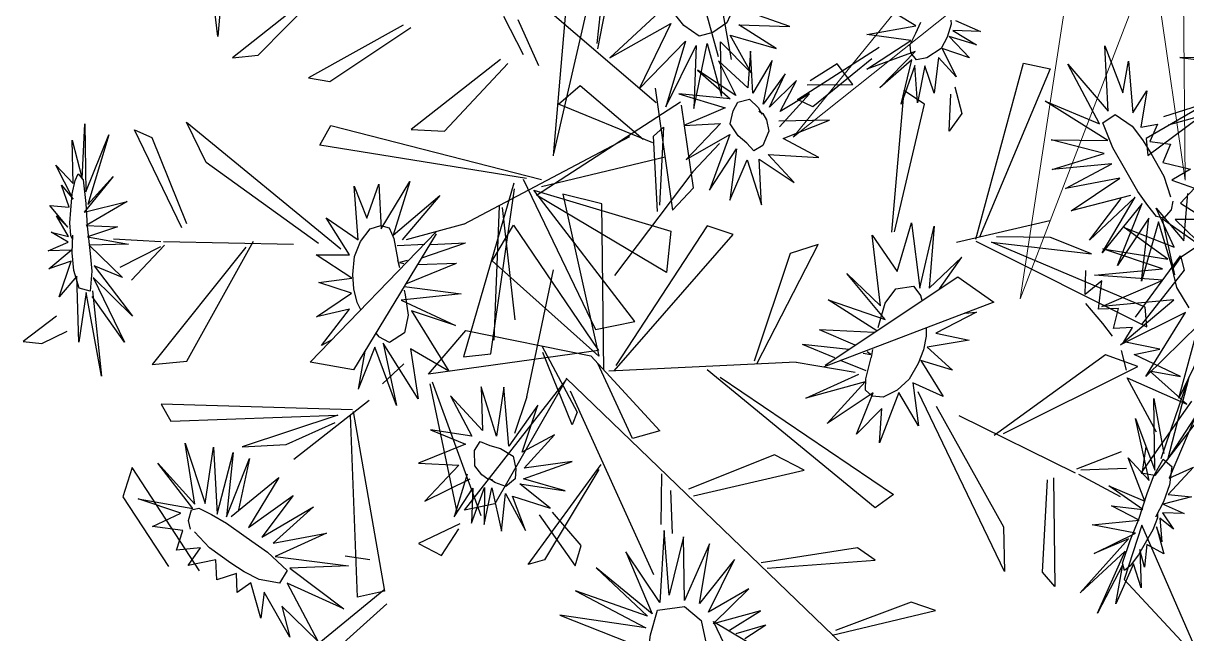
# Model space of a CAD drawing. Header units: millimetres. Extents: x -2729 to 15248, y -12439 to 5292.
# Drawn here: x 3790.9 to 3860, y -11108.2 to -11072 of the extents above; entities that cross this region are included whole.
import ezdxf

# ---------------------------------------------------------------- set-up
doc = ezdxf.new("R2010")
doc.units = ezdxf.units.MM

# ---------------------------------------------------------------- blocks, each defined once
blk = doc.blocks.new('styrtys')
at = {"color": 50, "linetype": 'Continuous'}
for p, q in [((-12.93, 1.381), (-12.423, 0.19)), ((-12.913, 0.011), (-12.93, 1.381)), ((-15.673, 0.735), (-13.564, 0.031)), ((-14.455, -0.31), (-15.673, 0.735)), ((-14.016, 1.357), (-12.913, 0.011)), ((-13.564, 0.031), (-14.016, 1.357)), ((-12.423, 0.19), (-11.827, 1.195)), ((-11.827, 1.195), (-12.081, 0.176)), ((-12.081, 0.176), (-10.853, 0.887)), ((-11.531, 0.209), (-10.25, 1.277)), ((-10.853, 0.887), (-11.531, 0.209)), ((-10.25, 1.277), (-10.34, 0.13)), ((-9.882, -0.117), (-7.85, 0.908)), ((-7.85, 0.908), (-8.949, -0.105)), ((-10.34, 0.13), (-9.042, 0.573)), ((-9.042, 0.573), (-9.882, -0.117)), ((-18.361, -0.422), (-14.455, -0.31)), ((-15.411, -0.859), (-18.361, -0.422)), ((-8.949, -0.105), (-6.371, -0.056)), ((-6.371, -0.056), (-8.663, -0.658)), ((-8.663, -0.658), (-5.41, -0.819)), ((-20.384, -1.759), (-15.411, -0.859)), ((-15.317, -1.234), (-20.384, -1.759)), ((-18.371, -3.115), (-15.667, -1.221)), ((-14.535, -1.275), (-18.371, -3.115)), ((-16.847, -3.602), (-14.535, -1.275)), ((-13.832, -1.331), (-16.847, -3.602)), ((-12.619, -1.055), (-14.545, -3.02)), ((-14.545, -3.02), (-13.832, -1.331)), ((-12.552, -3.38), (-12.619, -1.055)), ((-12.115, -0.956), (-12.552, -3.38)), ((-11.531, -2.726), (-12.115, -0.956)), ((-11.447, -0.874), (-11.531, -2.726)), ((-10.033, -3.306), (-11.447, -0.874)), ((-10.653, -0.752), (-10.033, -3.306)), ((-8.545, -2.484), (-10.653, -0.752)), ((-10.188, -0.988), (-8.545, -2.484)), ((-6.062, -2.251), (-10.188, -0.988)), ((-5.41, -0.819), (-9.435, -0.859)), ((-9.435, -0.859), (-6.062, -2.251)), ((-28.557, -6.417), (-27.681, -3.898)), ((-27.681, -3.898), (-28.283, -7.132)), ((-29.579, -6.536), (-29.337, -4.743)), ((-29.337, -4.743), (-28.557, -6.417)), ((-28.283, -7.132), (-25.568, -5.075)), ((-25.568, -5.075), (-28.021, -7.263)), ((-30.746, -6.153), (-29.579, -6.536)), ((-30.611, -7.575), (-30.746, -6.153)), ((-31.659, -6.839), (-30.611, -7.575)), ((-31.327, -8.497), (-31.659, -6.839)), ((-29.503, -7.004), (-28.993, -6.874)), ((-28.993, -6.874), (-28.353, -7.067)), ((-28.021, -7.263), (-24.402, -6.7)), ((-24.402, -6.7), (-27.982, -7.865)), ((-30.611, -8.109), (-29.663, -7.239)), ((-28.263, -7.493), (-28.643, -8.249)), ((-28.353, -7.067), (-28.263, -7.493)), ((-31.536, -9.371), (-30.611, -8.109)), ((-28.643, -8.249), (-29.151, -9.125)), ((-27.982, -7.865), (-24.646, -8.373)), ((-32.517, -8.549), (-31.327, -8.497)), ((-32.142, -9.721), (-32.517, -8.549)), ((-24.646, -8.373), (-28.608, -8.589)), ((-28.608, -8.589), (-24.954, -9.536)), ((-32.042, -10.167), (-31.536, -9.371)), ((-29.151, -9.125), (-29.986, -10.299)), ((-28.786, -9.127), (-25.316, -10.522)), ((-24.954, -9.536), (-28.786, -9.127)), ((-28.755, -9.417), (-26.449, -12.244)), ((-33.269, -9.747), (-32.142, -9.721)), ((-32.694, -10.56), (-33.269, -9.747)), ((-32.517, -11.061), (-32.042, -10.167)), ((-29.986, -10.299), (-30.878, -11.569)), ((-25.316, -10.522), (-28.356, -9.85)), ((-34.809, -11.148), (-32.694, -10.56)), ((-29.423, -10.437), (-27.519, -13.103)), ((-26.449, -12.244), (-29.423, -10.437)), ((-35.934, -12.869), (-33.258, -11.35)), ((-33.258, -11.35), (-34.809, -11.148)), ((-32.733, -12.257), (-32.517, -11.061)), ((-30.878, -11.569), (-31.975, -12.713)), ((-29.995, -11.228), (-28.206, -14.296)), ((-27.519, -13.103), (-29.995, -11.228)), ((-36.178, -14.532), (-34.103, -12.394)), ((-34.103, -12.394), (-35.934, -12.869)), ((-31.975, -12.713), (-32.733, -12.257)), ((-31.144, -12.013), (-31.724, -16.365)), ((-29.778, -15.074), (-31.144, -12.013)), ((-30.358, -11.892), (-29.778, -15.074)), ((-28.206, -14.296), (-30.358, -11.892)), ((-32.737, -12.722), (-36.178, -14.532)), ((-34.265, -16.067), (-32.737, -12.722)), ((-31.84, -12.884), (-34.265, -16.067)), ((-31.724, -16.365), (-31.84, -12.884)), ((-18.633, -14.814), (-16.481, -16.483)), ((-18.291, -15.422), (-18.633, -14.814)), ((-16.926, -14.521), (-15.521, -16.61)), ((-16.481, -16.483), (-16.926, -14.521)), ((-15.521, -16.61), (-14.892, -14.676)), ((-14.892, -14.676), (-14.635, -16.622)), ((-14.635, -16.622), (-13.247, -14.528)), ((-13.247, -14.528), (-13.239, -16.504)), ((-13.239, -16.504), (-11.049, -15.124)), ((-11.049, -15.124), (-12.364, -17.011)), ((-18.972, -17.388), (-21.234, -16.973)), ((-18.745, -17.97), (-21.234, -16.973)), ((-16.523, -17.149), (-16.08, -16.946)), ((-16.08, -16.946), (-15.275, -16.743)), ((-15.275, -16.743), (-14.419, -16.686)), ((-14.419, -16.686), (-13.348, -16.785)), ((-13.348, -16.785), (-12.458, -17.159)), ((-12.458, -17.159), (-11.715, -17.737)), ((-12.364, -17.011), (-9.165, -16.793)), ((-9.165, -16.793), (-11.081, -17.527)), ((-11.715, -17.737), (-11.512, -18.357)), ((-11.081, -17.527), (-9.068, -18.258)), ((-22.211, -19.247), (-18.745, -17.97)), ((-18.503, -18.476), (-22.211, -19.247)), ((-21.826, -20.539), (-18.503, -18.476)), ((-18.465, -18.856), (-18.124, -18.224)), ((-17.915, -18.036), (-18.124, -18.224)), ((-9.068, -18.258), (-11.713, -18.383)), ((-11.713, -18.383), (-8.908, -20.101)), ((-11.512, -18.357), (-11.652, -18.862)), ((4.669, -19.777), (3.476, -18.388)), ((4.723, -19.184), (3.476, -18.388)), ((-17.884, -19.749), (-18.465, -18.856)), ((-12.288, -19.133), (-13.569, -19.374)), ((-11.652, -18.862), (-12.288, -19.133)), ((-12.097, -19.088), (-9.753, -21.881)), ((-8.908, -20.101), (-12.097, -19.088)), ((4.661, -20.214), (2.856, -19.036)), ((2.856, -19.036), (4.721, -21.265)), ((-16.837, -19.96), (-17.884, -19.749)), ((-15.958, -19.559), (-17.479, -22.773)), ((-15.64, -19.786), (-16.837, -19.96)), ((-15.601, -23.122), (-15.958, -19.559)), ((-15.352, -19.744), (-15.64, -19.786)), ((-15.15, -19.732), (-15.601, -23.122)), ((-14.98, -19.836), (-13.762, -22.848)), ((-14.028, -19.488), (-13.569, -19.374)), ((-13.724, -19.458), (-13.776, -19.719)), ((-13.607, -19.914), (-13.724, -19.458)), ((-12.659, -20.974), (-12.727, -19.339)), ((-11.446, -23.297), (-12.372, -19.863)), ((-9.753, -21.881), (-12.363, -19.633)), ((-18.847, -20.106), (-21.826, -20.539)), ((-20.19, -22.368), (-18.847, -20.106)), ((-16.585, -20.162), (-20.19, -22.368)), ((-17.479, -22.773), (-16.585, -20.162)), ((-13.841, -20.535), (-13.762, -22.848)), ((1.948, -20.212), (4.214, -21.81)), ((4.721, -21.265), (1.948, -20.212)), ((-13.438, -20.782), (-12.559, -23.39)), ((-12.645, -21.332), (-12.559, -23.39)), ((-33.871, -21.583), (-33.225, -23.107)), ((-33.843, -23.205), (-33.871, -21.583)), ((-33.225, -23.107), (-33.035, -21.478)), ((-33.035, -21.478), (-32.807, -23.155)), ((-32.807, -23.155), (-32.17, -21.522)), ((-32.17, -21.522), (-31.997, -23.233)), ((-31.997, -23.233), (-30.81, -21.78)), ((-30.81, -21.78), (-31.414, -23.208)), ((0.735, -21.711), (3.97, -22.497)), ((4.214, -21.81), (0.735, -21.711)), ((-31.414, -23.208), (-29.395, -22.547)), ((-29.395, -22.547), (-30.634, -23.743)), ((3.97, -22.497), (0.507, -23.448)), ((-33.741, -23.469), (-33.531, -23.352)), ((-33.531, -23.352), (-32.736, -23.24)), ((-32.736, -23.24), (-31.976, -23.292)), ((-31.976, -23.292), (-31.114, -23.83)), ((-30.634, -23.743), (-28.451, -23.2)), ((-28.451, -23.2), (-30.389, -24.288)), ((0.507, -23.448), (4.171, -23.382)), ((4.171, -23.382), (0.772, -25.024)), ((-31.114, -23.83), (-30.75, -24.337)), ((-27.971, -24.05), (-30.626, -24.579)), ((-30.389, -24.288), (-27.971, -24.05)), ((-30.982, -24.809), (-31.408, -25.063)), ((-31.151, -24.61), (-29.001, -26.783)), ((-28.329, -25.611), (-31.151, -24.61)), ((-30.75, -24.337), (-30.982, -24.809)), ((-30.626, -24.579), (-28.329, -25.611)), ((0.772, -25.024), (4.278, -24.342)), ((4.278, -24.342), (0.92, -26.227)), ((0.92, -26.227), (4.897, -24.676)), ((4.897, -24.676), (3.016, -27.756)), ((3.016, -27.756), (5.698, -24.805)), ((5.698, -24.805), (4.615, -28.969)), ((6.359, -29.502), (6.62, -24.788)), ((6.62, -24.788), (8.08, -29.737)), ((8.08, -29.737), (7.782, -24.48)), ((-32.165, -25.041), (-32.888, -25.047)), ((-32.558, -25.213), (-32.855, -27.879)), ((-30.884, -27.635), (-32.558, -25.213)), ((-31.408, -25.063), (-32.165, -25.041)), ((-31.656, -25.113), (-30.884, -27.635)), ((-29.001, -26.783), (-31.656, -25.113)), ((4.615, -28.969), (5.954, -24.99)), ((5.954, -24.99), (6.359, -29.502)), ((-25.323, -27.526), (-24.014, -30.235)), ((-23.188, -29.557), (-25.323, -27.526)), ((-23.055, -27.159), (-23.188, -29.557)), ((-21.948, -29.965), (-23.055, -27.159)), ((-21.088, -27.879), (-21.948, -29.965)), ((-21.479, -30.338), (-21.088, -27.879)), ((-26.254, -29.262), (-24.563, -30.386)), ((-23.721, -30.048), (-26.254, -29.262)), ((-19.073, -29.074), (-21.479, -30.338)), ((-21.134, -30.966), (-19.073, -29.074)), ((-26.647, -30.289), (-24.531, -31.08)), ((-24.563, -30.386), (-26.647, -30.289)), ((-26.719, -31.059), (-24.542, -31.504)), ((-24.531, -31.08), (-26.719, -31.059)), ((-21.475, -31.812), (-18.536, -30.901)), ((-18.536, -30.901), (-21.134, -30.966)), ((-24.542, -31.504), (-27.123, -32.086)), ((-29.4, -31.987), (-29.094, -35.074)), ((-28.217, -34.774), (-29.4, -31.987)), ((-27.869, -32.182), (-28.217, -34.774)), ((-27.442, -34.987), (-27.869, -32.182)), ((-27.123, -32.086), (-24.885, -32.322)), ((-24.885, -32.322), (-27.079, -33.501)), ((-22.079, -32.527), (-18.574, -32.241)), ((-18.574, -32.241), (-21.475, -31.812)), ((-25.933, -32.919), (-27.442, -34.987)), ((-27.079, -33.501), (-25.04, -32.729)), ((-26.844, -35.336), (-25.933, -32.919)), ((-25.04, -32.729), (-25.767, -34.969)), ((-19.648, -34.262), (-22.079, -32.527)), ((-19.15, -33.61), (-21.327, -32.864)), ((-0.531, -32.894), (1.031, -35.308)), ((1.622, -35.084), (-0.531, -32.894)), ((1.231, -32.54), (1.622, -35.084)), ((1.99, -35.157), (1.231, -32.54)), ((2.542, -32.925), (1.99, -35.157)), ((2.829, -35.262), (2.542, -32.925)), ((-25.767, -34.969), (-24.324, -33.179)), ((-24.324, -33.179), (-24.742, -35.872)), ((-24.742, -35.872), (-24.021, -33.401)), ((-24.021, -33.401), (-22.995, -36.296)), ((-23.391, -33.447), (-21.418, -35.245)), ((-22.995, -36.296), (-23.391, -33.447)), ((-22.435, -33.319), (-19.648, -34.262)), ((-21.418, -35.245), (-22.435, -33.319)), ((4.35, -33.701), (2.829, -35.262)), ((2.861, -35.697), (4.35, -33.701)), ((-23.942, -33.938), (-26.844, -35.336)), ((-26.418, -36.013), (-23.942, -33.938)), ((-1.517, -34.512), (0.219, -35.829)), ((1.031, -35.308), (-1.517, -34.512)), ((-22.586, -35.129), (-26.418, -36.013)), ((-26.045, -36.57), (-22.586, -35.129)), ((4.988, -34.965), (2.861, -35.697)), ((2.895, -36.583), (4.988, -34.965)), ((0.219, -35.829), (-2.706, -36.151)), ((-21.984, -36.665), (-26.045, -36.57)), ((-2.706, -36.151), (0.231, -36.697)), ((5.057, -36.067), (2.895, -36.583)), ((3.065, -36.972), (5.057, -36.067)), ((-26.014, -37.25), (-21.984, -36.665)), ((-22.276, -38.557), (-26.014, -37.25)), ((-2.882, -36.953), (-0.593, -36.708)), ((0.231, -36.697), (-2.825, -38.436)), ((5.316, -36.795), (3.065, -36.972)), ((3.386, -37.587), (5.316, -36.795)), ((-2.825, -38.436), (-0.014, -37.6)), ((-0.014, -37.6), (-2.294, -39.667)), ((2.766, -38.249), (5.394, -37.891)), ((5.284, -39.859), (2.953, -37.956)), ((5.394, -37.891), (3.386, -37.587)), ((-26.59, -38.468), (-22.276, -38.557)), ((-23.236, -40.91), (-26.59, -38.468)), ((-2.294, -39.667), (0.034, -38.51)), ((0.034, -38.51), (-1.035, -41.097)), ((-27.243, -39.256), (-23.236, -40.91)), ((-1.035, -41.097), (0.612, -38.934)), ((0.612, -38.934), (1.296, -41.328)), ((1.194, -39.074), (3.384, -41.149)), ((1.296, -41.328), (1.194, -39.074)), ((2.491, -38.92), (5.284, -39.859)), ((3.384, -41.149), (2.491, -38.92)), ((-4.656, -45.308), (-2.321, -41.786)), ((-2.321, -41.786), (-2.582, -44.404)), ((12.245, -45.459), (13.098, -41.549)), ((13.098, -41.549), (13.128, -45.227)), ((-4.969, -46.12), (-4.949, -42.564)), ((-4.949, -42.564), (-4.656, -45.308)), ((-2.582, -44.404), (-0.065, -42.753)), ((-0.065, -42.753), (-2.205, -46.027)), ((10.67, -42.354), (12.245, -45.459)), ((11.983, -46.543), (10.67, -42.354)), ((13.128, -45.227), (15.481, -42.133)), ((15.481, -42.133), (14.504, -44.947)), ((-5.775, -46.304), (-6.799, -43.042)), ((-6.799, -43.042), (-4.969, -46.12)), ((-7.77, -46.076), (-9.669, -44.084)), ((-8.722, -45.914), (-9.669, -44.084)), ((-7.3, -46.13), (-8.349, -44.067)), ((-5.973, -46.282), (-8.349, -44.067)), ((-2.205, -46.027), (0.829, -43.761)), ((0.829, -43.761), (-1.772, -46.383)), ((15.962, -43.743), (14.179, -46.25)), ((14.504, -44.947), (15.962, -43.743)), ((-10.638, -44.638), (-8.348, -47.36)), ((9.451, -44.346), (11.983, -46.543)), ((11.321, -46.985), (9.451, -44.346)), ((-5.354, -46.048), (-4.343, -45.385)), ((-4.343, -45.385), (-3.304, -45.134)), ((-3.304, -45.134), (-2.4, -45.698)), ((11.929, -47.058), (12.44, -45.557)), ((12.44, -45.557), (13.32, -45.65)), ((0.631, -49.493), (-9.547, -45.924)), ((-9.426, -45.887), (-0.039, -46.96)), ((-8.557, -46.231), (-7.805, -47.685)), ((-5.597, -46.209), (-5.354, -46.048)), ((-2.4, -45.698), (-2.442, -46.414)), ((-1.772, -46.383), (0.905, -46.235)), ((-1.32, -46.814), (0.905, -46.235)), ((8.355, -45.715), (11.321, -46.985)), ((11.273, -47.74), (8.355, -45.715)), ((13.32, -45.65), (13.63, -46.826)), ((15.67, -45.779), (14.002, -47.205)), ((14.179, -46.25), (15.67, -45.779)), ((-11.575, -46.637), (-8.259, -47.572)), ((-8.27, -48.178), (-11.575, -46.637)), ((-7.25, -46.792), (-6.951, -47.155)), ((-6.951, -47.155), (-7.014, -46.897)), ((-2.552, -46.673), (-2.442, -46.414)), ((13.63, -46.826), (13.577, -47.837)), ((-8.115, -48.057), (-7.056, -47.297)), ((-6.689, -47), (-7.056, -47.297)), ((-0.039, -46.96), (0.631, -49.493)), ((8.236, -47.086), (11.273, -47.74)), ((11.089, -48.698), (8.236, -47.086)), ((11.657, -48.585), (11.929, -47.058)), ((14.002, -47.205), (14.866, -47.698)), ((-11.588, -48.607), (-8.27, -48.178)), ((-8.578, -48.571), (-8.115, -48.057)), ((-3.439, -48.066), (-3.755, -48.437)), ((7.63, -48.317), (11.089, -48.698)), ((10.914, -49.905), (7.63, -48.317)), ((13.577, -47.837), (13.454, -48.772)), ((14.866, -47.698), (13.856, -48.199)), ((13.856, -48.199), (14.691, -49.102)), ((-8.32, -48.98), (-11.588, -48.607)), ((-10.665, -50.211), (-8.32, -48.98)), ((-8.491, -49.088), (-8.578, -48.571)), ((-4.398, -48.961), (-5.15, -49.374)), ((-3.755, -48.437), (-4.398, -48.961)), ((-1.964, -50.278), (-4.12, -48.977)), ((-4.12, -48.977), (-3.872, -50.997)), ((-3.196, -48.687), (-1.964, -50.278)), ((-0.541, -49.29), (-3.196, -48.687)), ((-1.107, -48.884), (-0.541, -49.29)), ((11.397, -50.002), (11.657, -48.585)), ((13.454, -48.772), (13.149, -50.306)), ((-8.046, -49.564), (-8.491, -49.088)), ((-7.128, -49.774), (-8.046, -49.564)), ((-5.15, -49.374), (-6.163, -49.737)), ((-4.928, -49.341), (-5.301, -51.826)), ((-3.872, -50.997), (-4.928, -49.341)), ((7.33, -50.357), (10.37, -49.681)), ((14.691, -49.102), (13.634, -49.652)), ((13.634, -49.652), (14.636, -51.015)), ((-8.531, -50.023), (-10.665, -50.211)), ((-7.15, -49.948), (-9.958, -51.497)), ((-9.958, -51.497), (-8.531, -50.023)), ((-7.545, -52.214), (-7.15, -49.948)), ((-6.143, -50.038), (-7.545, -52.214)), ((-6.163, -49.737), (-7.128, -49.774)), ((-5.301, -51.826), (-6.143, -50.038)), ((11.065, -50.155), (7.33, -50.357)), ((7.419, -51.403), (11.065, -50.155)), ((14.646, -50.267), (10.732, -56.458)), ((11.306, -51.011), (11.397, -50.002)), ((13.149, -50.306), (12.658, -51.496)), ((11.131, -50.717), (7.419, -51.403)), ((7.631, -52.588), (11.131, -50.717)), ((11.281, -51.857), (11.306, -51.011)), ((13.375, -50.79), (14.098, -52.022)), ((14.636, -51.015), (13.375, -50.79)), ((10.87, -51.638), (7.631, -52.588)), ((8.117, -54.207), (10.87, -51.638)), ((12.611, -51.776), (12.204, -52.109)), ((11.159, -52.168), (8.117, -54.207)), ((9.86, -55.187), (11.159, -52.168)), ((11.452, -52.176), (9.86, -55.187)), ((11.543, -52.205), (11.281, -51.857)), ((12.273, -55.361), (11.452, -52.176)), ((12.204, -52.109), (11.543, -52.205)), ((12.549, -56.245), (15.173, -52.047)), ((14.098, -52.022), (12.879, -52.168)), ((12.879, -52.168), (13.417, -53.896)), ((13.417, -53.896), (12.003, -52.708)), ((12.003, -52.708), (12.273, -55.361)), ((10.732, -56.458), (12.549, -56.245)), ((1.466, -63.293), (4.165, -60.004)), ((4.165, -60.004), (2.515, -62.863)), ((0.805, -63.539), (2.579, -60.207)), ((2.579, -60.207), (1.466, -63.293)), ((2.192, -62.999), (6.564, -60.383)), ((6.564, -60.383), (2.437, -63.3)), ((-0.178, -64.302), (0.738, -61.707)), ((0.738, -61.707), (0.805, -63.539)), ((-18.172, -63.843), (-14.629, -62.561)), ((-14.629, -62.561), (-18.047, -64.674)), ((-1.22, -62.223), (-0.178, -64.302)), ((-0.592, -64.605), (-1.22, -62.223)), ((5.294, -62.45), (1.801, -64.201)), ((2.437, -63.3), (5.294, -62.45)), ((-3.472, -63.355), (-1.163, -64.961)), ((-1.831, -65.407), (-3.472, -63.355)), ((-1.869, -63.247), (-0.592, -64.605)), ((-1.163, -64.961), (-1.869, -63.247)), ((1.801, -64.201), (3.347, -64.634)), ((-4.473, -64.728), (-1.831, -65.407)), ((-2.352, -65.39), (-4.473, -64.728)), ((3.347, -64.634), (1.138, -64.887)), ((1.138, -64.887), (2.108, -65.898)), ((-6.625, -65.988), (-2.352, -65.39)), ((0.171, -65.513), (0.056, -66.675)), ((1.134, -66.379), (0.171, -65.513)), ((0.539, -65.144), (1.134, -66.379)), ((2.108, -65.898), (0.539, -65.144)), ((-2.98, -65.825), (-6.625, -65.988)), ((-6.611, -67.562), (-2.98, -65.825)), ((-0.629, -65.907), (-1.339, -67.416)), ((-0.144, -65.645), (-0.957, -66.808)), ((-0.957, -66.808), (-0.629, -65.907)), ((0.056, -66.675), (-0.144, -65.645)), ((-3.595, -66.334), (-6.611, -67.562)), ((-5.418, -67.847), (-3.595, -66.334)), ((-3.102, -66.713), (-5.418, -67.847)), ((-2.261, -66.308), (-3.67, -68.096)), ((-3.67, -68.096), (-3.102, -66.713)), ((-2.731, -67.289), (-2.261, -66.308)), ((-1.742, -66.339), (-2.731, -67.289)), ((-1.339, -67.416), (-1.742, -66.339))]:
    blk.add_line(p, q, dxfattribs=at)
at = {"color": 86, "linetype": 'Continuous'}
for p, q in [((-12.426, -5.295), (-12.259, -2.485)), ((-12.724, -5.277), (-13.944, -2.861)), ((-14.691, -3.56), (-12.638, -5.529)), ((-11.603, -6.554), (-5.777, -3.769)), ((-5.777, -3.769), (-6.235, -4.801)), ((-12.758, -10.355), (-19.706, -4.768)), ((-19.706, -4.768), (-19.525, -6.814)), ((-6.235, -4.801), (-11.351, -6.821)), ((-22.072, -5.279), (-23.083, -5.849)), ((-22.444, -16.632), (-22.072, -5.279)), ((-12.401, -5.47), (-12.605, -13.181)), ((-33.495, -9.14), (-36.443, -5.684)), ((-23.083, -5.849), (-22.775, -15.758)), ((-36.596, -6.542), (-33.821, -9.602)), ((-19.525, -6.814), (-12.415, -10.806)), ((-5.335, -6.849), (-12.88, -15.984)), ((-7.728, -8.021), (-5.335, -6.849)), ((-12.56, -14.657), (-7.728, -8.021)), ((2.389, -14.57), (-1.523, -9.606)), ((-1.523, -9.606), (-1.361, -11.122)), ((-24.622, -10.075), (-24.497, -12.685)), ((-22.775, -15.758), (-24.622, -10.075)), ((-1.361, -11.122), (2.043, -14.501)), ((4.592, -21.303), (5.607, -11.591)), ((-24.497, -12.685), (-23.193, -15.613)), ((2.876, -13.058), (-4.87, -35.285)), ((-25.373, -13.148), (-21.883, -17.626)), ((-20.072, -16.714), (-19.609, -14.136)), ((-19.609, -14.136), (-11.892, -21.671)), ((-2.734, -14.107), (-2.953, -15.38)), ((0.372, -19.734), (-2.734, -14.107)), ((-8.752, -27.018), (-6.726, -14.758)), ((-6.726, -14.758), (-5.565, -15.419)), ((-5.565, -15.419), (-8.826, -27.91)), ((-2.953, -15.38), (0.243, -20.194)), ((-33.585, -16.896), (-22.76, -16.521)), ((-33.23, -18.493), (-33.585, -16.896)), ((-22.551, -16.668), (-33.23, -18.493)), ((-12.017, -21.654), (-20.072, -16.714)), ((6.268, -19.263), (4.592, -21.303)), ((-30.238, -21.601), (-28.979, -20.561)), ((-28.979, -20.561), (-27.719, -20.791)), ((-5.821, -20.187), (-5.921, -22.159)), ((-1.684, -25.514), (-5.821, -20.187)), ((-27.719, -20.791), (-29.753, -21.631)), ((-28.774, -24.246), (-20.822, -21.391)), ((-20.933, -21.236), (-28.557, -22.796)), ((-5.921, -22.159), (-1.925, -25.943)), ((-28.557, -22.796), (-28.774, -24.246)), ((-11.446, -23.297), (-6.297, -33.172)), ((-10.384, -25.384), (-18.342, -25.047)), ((-18.342, -25.047), (-17.155, -26.319)), ((-17.155, -26.319), (-10.467, -25.582)), ((3.569, -25.68), (-4.275, -34.734)), ((-1.403, -26.871), (0.869, -25.712)), ((-25.651, -29.759), (-30.494, -26.655)), ((-29.695, -26.757), (-25.63, -28.747)), ((-2.068, -27.782), (0.671, -26.56)), ((-27.824, -27.147), (-28.553, -28.513)), ((-26.667, -29.608), (-27.824, -27.147)), ((-28.553, -28.513), (-26.98, -29.537)), ((-25.63, -28.747), (-25.651, -29.759)), ((-6.676, -34.525), (-4.351, -28.941)), ((-4.351, -28.941), (-3.252, -30.221)), ((-6.462, -32.885), (-16.76, -29.863)), ((-16.76, -29.863), (-16.59, -31.487)), ((-3.252, -30.221), (-6.457, -33.948)), ((3.784, -30.334), (2.692, -32.7)), ((3.181, -33.345), (5.035, -30.144)), ((5.035, -30.144), (3.784, -30.334)), ((-16.59, -31.487), (-6.789, -32.924)), ((6.124, -32.7), (-1.073, -31.266)), ((-0.755, -31.255), (5.472, -31.945)), ((5.472, -31.945), (6.124, -32.7)), ((-15.394, -33.298), (-13.059, -32.511)), ((-9.628, -32.997), (-14.204, -41.716)), ((-13.059, -32.511), (-14.004, -41.447)), ((-8.227, -34.924), (-9.628, -32.997)), ((-22.727, -37.705), (-16.563, -33.747)), ((-18.3, -33.173), (-22.452, -35.869)), ((-19.15, -33.61), (-11.608, -35.235)), ((-16.563, -33.747), (-18.3, -33.173)), ((-14.204, -41.716), (-15.394, -33.298)), ((-6.231, -33.453), (-15.162, -37.707)), ((-2.5, -33.817), (-5.673, -37.2)), ((-3.301, -33.847), (-2.5, -33.817)), ((-26.169, -34.318), (-29.202, -36.436)), ((-16.125, -34.507), (-20.082, -36.602)), ((-14.706, -40.046), (-6.875, -34.076)), ((-11.802, -41.936), (-7.17, -34.236)), ((-6.875, -34.076), (-9.353, -42.21)), ((-7.17, -34.236), (-1.66, -42.813)), ((-4.94, -41.881), (-6.676, -34.525)), ((-6.003, -37.418), (-3.301, -33.847)), ((-27.988, -36.792), (-25.998, -35.109)), ((-20.82, -36.291), (-16.516, -34.565)), ((-14.524, -42.553), (-8.227, -34.924)), ((-19.255, -35.46), (-14.574, -41.394)), ((-4.839, -35.256), (3.69, -36.013)), ((4.77, -37.485), (-4.73, -35.247)), ((-14.004, -41.447), (-22.622, -36.001)), ((-20.082, -36.602), (-20.82, -36.291)), ((-19.706, -36.478), (-19.454, -42.521)), ((4.666, -36.457), (-1.335, -42.404)), ((3.69, -36.013), (4.77, -37.485)), ((-20.99, -41.825), (-19.661, -37.093)), ((-2.882, -36.953), (-10.404, -38.667)), ((-25.254, -48.823), (-21.97, -37.302)), ((-10.638, -44.638), (-19.478, -37.864)), ((-15.162, -37.707), (-14.706, -40.046)), ((-1.169, -42.498), (5.082, -37.862)), ((5.622, -37.404), (7.711, -39.145)), ((7.795, -37.599), (5.936, -37.336)), ((7.711, -39.145), (7.795, -37.599)), ((16.168, -41.24), (11.762, -39.337)), ((-4.305, -39.958), (-13.795, -42.798)), ((-6.741, -39.487), (-12.491, -42.981)), ((-3.465, -41.359), (-4.305, -39.958)), ((2.227, -45.954), (11.136, -39.788)), ((11.107, -39.847), (15.846, -42.14)), ((11.136, -39.788), (12.132, -41.085)), ((-12.483, -43.196), (-5.128, -40.139)), ((-14.074, -42.971), (-3.465, -41.359)), ((12.132, -41.085), (2.48, -46)), ((10.214, -42.779), (9.798, -41.373)), ((-30.536, -43.54), (-23.407, -41.799)), ((-23.69, -41.943), (-29.626, -43.949)), ((-26.199, -43.548), (-16.643, -41.562)), ((-16.547, -41.508), (-24.598, -44.425)), ((-19.454, -42.521), (-20.99, -41.825)), ((-12.64, -54.264), (-14.963, -41.564)), ((-9.353, -42.21), (-11.802, -41.936)), ((-1.66, -42.813), (-4.94, -41.881)), ((-14.652, -42.405), (-11.309, -54.372)), ((-21.033, -44.536), (-22.999, -46.801)), ((0.004, -45.056), (-1.609, -44.404)), ((6.272, -47.952), (1.218, -45.368)), ((-21.251, -45.643), (-22.821, -47.653)), ((-15.165, -48.004), (-20.385, -46.264)), ((2.146, -46.032), (6.606, -56.479)), ((-20.423, -46.754), (-14.422, -49.834)), ((2.816, -46.685), (6.891, -51.055)), ((7.281, -55.536), (2.816, -46.685)), ((5.674, -48.742), (3.255, -46.64)), ((-14.422, -49.834), (-15.165, -48.004)), ((6.891, -51.055), (5.674, -48.742)), ((-9.227, -62.128), (-6.249, -50.661)), ((-14.99, -55.403), (-19.922, -52.39)), ((-5.978, -51.999), (-7.553, -60.055)), ((-19.844, -52.862), (-14.652, -56.649)), ((-2.24, -60.392), (-5.314, -53.317)), ((-11.309, -54.372), (-12.64, -54.264)), ((-14.652, -56.649), (-14.99, -55.403)), ((3.649, -56.164), (-4.482, -55.55)), ((-3.981, -55.814), (4.677, -57.942)), ((6.606, -56.479), (7.281, -55.536)), ((4.677, -57.942), (3.649, -56.164)), ((-19.49, -58.394), (-13.848, -61.24)), ((-14.634, -59.934), (-19.147, -58.31)), ((-13.848, -61.24), (-14.634, -59.934)), ((-7.553, -60.055), (-9.227, -62.128)), ((-7.546, -63.604), (-3.763, -59.611)), ((-3.422, -59.747), (-7.526, -64.733)), ((-2.144, -60.541), (-1.108, -63.158)), ((0.642, -61.156), (-2.051, -60.238)), ((-1.866, -60.431), (0.26, -62.105)), ((6.293, -64.418), (5, -63.352)), ((-7.526, -64.733), (-7.546, -63.604)), ((4.454, -64.3), (6.647, -65.468)), ((6.647, -65.468), (6.293, -64.418))]:
    blk.add_line(p, q, dxfattribs=at)
at = {"color": 50, "linetype": 'Continuous'}
for points in [[(-12.281, -0.071), (-12.038, 0.039), (-11.278, 0.087), (-10.527, 0.025), (-9.562, -0.062), (-8.761, -0.232), (-8.373, -0.413), (-8.724, -0.703), (-10.141, -0.863), (-11.492, -0.928), (-13.102, -1.113), (-14.159, -1.195), (-15.343, -1.106), (-15.159, -0.446), (-14.112, -0.132), (-13.056, -0.03), (-12.021, -0.081)], [(7.267, -20.608), (8.044, -20.164), (8.698, -19.811), (9.996, -19.791), (10.881, -20.307), (11.402, -20.953), (11.227, -22.055), (10.578, -23.316), (9.581, -23.656), (8.065, -23.995), (6.876, -24.37), (5.368, -24.608), (4.515, -23.242), (4.839, -21.986), (5.837, -21.243)], [(-24.066, -31.549), (-24.033, -31.273), (-23.774, -30.926), (-23.234, -30.515), (-22.314, -30.485), (-21.792, -30.84), (-22.023, -31.404), (-22.215, -32.046), (-22.663, -32.791), (-23.43, -32.946), (-24.027, -32.91), (-24.466, -32.344), (-24.231, -31.684), (-23.975, -31.31)], [(-30.765, -36.285), (-29.988, -35.842), (-29.333, -35.489), (-28.035, -35.469), (-27.151, -35.985), (-26.63, -36.63), (-26.804, -37.733), (-27.453, -38.994), (-28.45, -39.333), (-29.967, -39.673), (-31.156, -40.047), (-32.664, -40.285), (-33.517, -38.919), (-33.192, -37.664), (-32.194, -36.921)], [(2.445, -36.744), (2.531, -37.008), (2.444, -37.432), (2.128, -38.032), (1.307, -38.448), (0.684, -38.347), (0.655, -37.738), (0.557, -37.075), (0.648, -36.211), (1.279, -35.746), (1.834, -35.527), (2.472, -35.854), (2.538, -36.551), (2.463, -36.999)], [(-0.068, -65.336), (-0.242, -65.539), (-0.91, -65.904), (-1.618, -66.165), (-2.529, -66.494), (-3.326, -66.678), (-3.754, -66.677), (-3.559, -66.267), (-2.342, -65.523), (-1.145, -64.894), (0.236, -64.045), (1.159, -63.524), (2.271, -63.105), (2.383, -63.781), (1.565, -64.507), (0.652, -65.046), (-0.308, -65.437)]]:
    blk.add_lwpolyline(points, dxfattribs=at)
blk = doc.blocks.new('geghhhhhhhhh')
at = {"color": 70, "linetype": 'Continuous', "lineweight": 0}
for p, q in [((349.767, 53.008), (348.07, 44.553)), ((349.966, 41.526), (349.767, 53.008)), ((356.453, 49.772), (350.765, 43.405)), ((351.164, 40.378), (356.453, 49.772)), ((348.869, 40.169), (345.974, 49.146)), ((345.974, 49.146), (347.97, 37.977))]:
    blk.add_line(p, q, dxfattribs=at)
blk = doc.blocks.new('aerysty')
at = {"color": 86, "linetype": 'Continuous'}
for p, q in [((-39.774, -52.808, 0.09), (-34.29, -61.345, 0.09)), ((-37.555, -60.417, 0.09), (-39.281, -53.096, 0.09)), ((-34.29, -61.345, 0.09), (-37.555, -60.417, 0.09)), ((-26.648, -62.035, 0.09), (-31.414, -62.347, 0.09)), ((-31.414, -62.347, 0.09), (-31.763, -63.096, 0.09)), ((-31.764, -63.031, 0.09), (-30.294, -63.729, 0.09)), ((-31.763, -63.096, 0.09), (-26.525, -62.979, 0.09)), ((-20.322, -67.694, 0.09), (-24.421, -68.003, 0.09)), ((-24.257, -68.542, 0.09), (-19.742, -68.339, 0.09)), ((-19.742, -68.339, 0.09), (-20.322, -67.694, 0.09)), ((-15.876, -73.285, 0.09), (-10.477, -71.379, 0.09)), ((-11.045, -71.944, 0.09), (-15.094, -73.919, 0.09)), ((-15.094, -73.919, 0.09), (-15.876, -73.285, 0.09))]:
    blk.add_line(p, q, dxfattribs=at)
at = {"color": 221, "linetype": 'Continuous'}
for p, q in [((-27.533, -66.946, 0.09), (-26.851, -63.138, 0.09)), ((-26.851, -63.138, 0.09), (-26.441, -66.075, 0.09)), ((-29.227, -63.702, 0.09), (-27.533, -66.946, 0.09)), ((-26.816, -63.714, 0.09), (-22.526, -65.178, 0.09)), ((-21.975, -64.418, 0.09), (-26.816, -63.714, 0.09)), ((-26.441, -66.075, 0.09), (-25.695, -64.346, 0.09)), ((-25.695, -64.346, 0.09), (-26.138, -67.376, 0.09)), ((-22.526, -65.178, 0.09), (-26.837, -66.078, 0.09)), ((-26.837, -66.078, 0.09), (-22.36, -66.228, 0.09)), ((-26.138, -67.376, 0.09), (-25.031, -66.282, 0.09)), ((-22.36, -66.228, 0.09), (-26.108, -68.363, 0.09)), ((-25.031, -66.282, 0.09), (-25.862, -68.302, 0.09)), ((-26.108, -68.363, 0.09), (-22.141, -67.223, 0.09)), ((-22.141, -67.223, 0.09), (-24.847, -70.556, 0.09)), ((-25.862, -68.302, 0.09), (-24.873, -68.348, 0.09)), ((-24.873, -68.348, 0.09), (-25.541, -69.249, 0.09)), ((-24.847, -70.556, 0.09), (-21.536, -68.419, 0.09)), ((-21.536, -68.419, 0.09), (-23.54, -71.942, 0.09)), ((-23.54, -71.942, 0.09), (-20.984, -68.811, 0.09)), ((-20.984, -68.811, 0.09), (-21.966, -72.408, 0.09)), ((-21.966, -72.408, 0.09), (-20.318, -68.859, 0.09)), ((-20.318, -68.859, 0.09), (-20.202, -72.072, 0.09)), ((-20.202, -72.072, 0.09), (-19.526, -68.938, 0.09)), ((-19.526, -68.938, 0.09), (-18.185, -71.131, 0.09)), ((-18.886, -68.682, 0.09), (-16.422, -70.062, 0.09)), ((-18.185, -71.131, 0.09), (-18.886, -68.682, 0.09)), ((-25.541, -69.249, 0.09), (-24.392, -69.67, 0.09)), ((-24.392, -69.67, 0.09), (-25.078, -70.636, 0.09)), ((-25.078, -70.636, 0.09), (-23.573, -71.39, 0.09)), ((-23.573, -71.39, 0.09), (-24.791, -71.763, 0.09)), ((-24.791, -71.763, 0.09), (-23.592, -72.526, 0.09)), ((-9.974, -74.953, 0.09), (-8.767, -72.544, 0.09)), ((-8.683, -72.909, 0.09), (-9.974, -74.953, 0.09))]:
    blk.add_line(p, q, dxfattribs=at)
at = {"color": 50, "linetype": 'Continuous'}
for p, q in [((-21.432, -67.504, 0.09), (-22.025, -66.223, 0.09)), ((-27.172, -67.234, 0.09), (-26.364, -68.135, 0.09)), ((-20.673, -68.315, 0.09), (-21.432, -67.504, 0.09)), ((-19.848, -68.3, 0.09), (-20.673, -68.315, 0.09)), ((-18.901, -67.921, 0.09), (-19.848, -68.3, 0.09)), ((-25.952, -69.054, 0.09), (-25.637, -69.939, 0.09)), ((-25.637, -69.939, 0.09), (-25.211, -71.437, 0.09))]:
    blk.add_line(p, q, dxfattribs=at)

msp = doc.modelspace()

# ---------------------------------------------------------------- block references
at = {"color": 7, "linetype": 'Continuous', "lineweight": 0, "xscale": 2.227967417066542, "yscale": 2.227967417066542, "zscale": 2.227967417066542, "rotation": 170.339303286848}
msp.add_blockref('geghhhhhhhhh', (4638.132, -11102.712, 0.224), dxfattribs=at)
at = {"rotation": 245.2375056738179}
msp.add_blockref('styrtys', (3853.15, -11112.273, 0.448), dxfattribs=at)
at = {"xscale": -1, "rotation": 236.1532349929076}
msp.add_blockref('aerysty', (3927.362, -11107.479, 0.246), dxfattribs=at)

doc.saveas('drawing.dxf')
